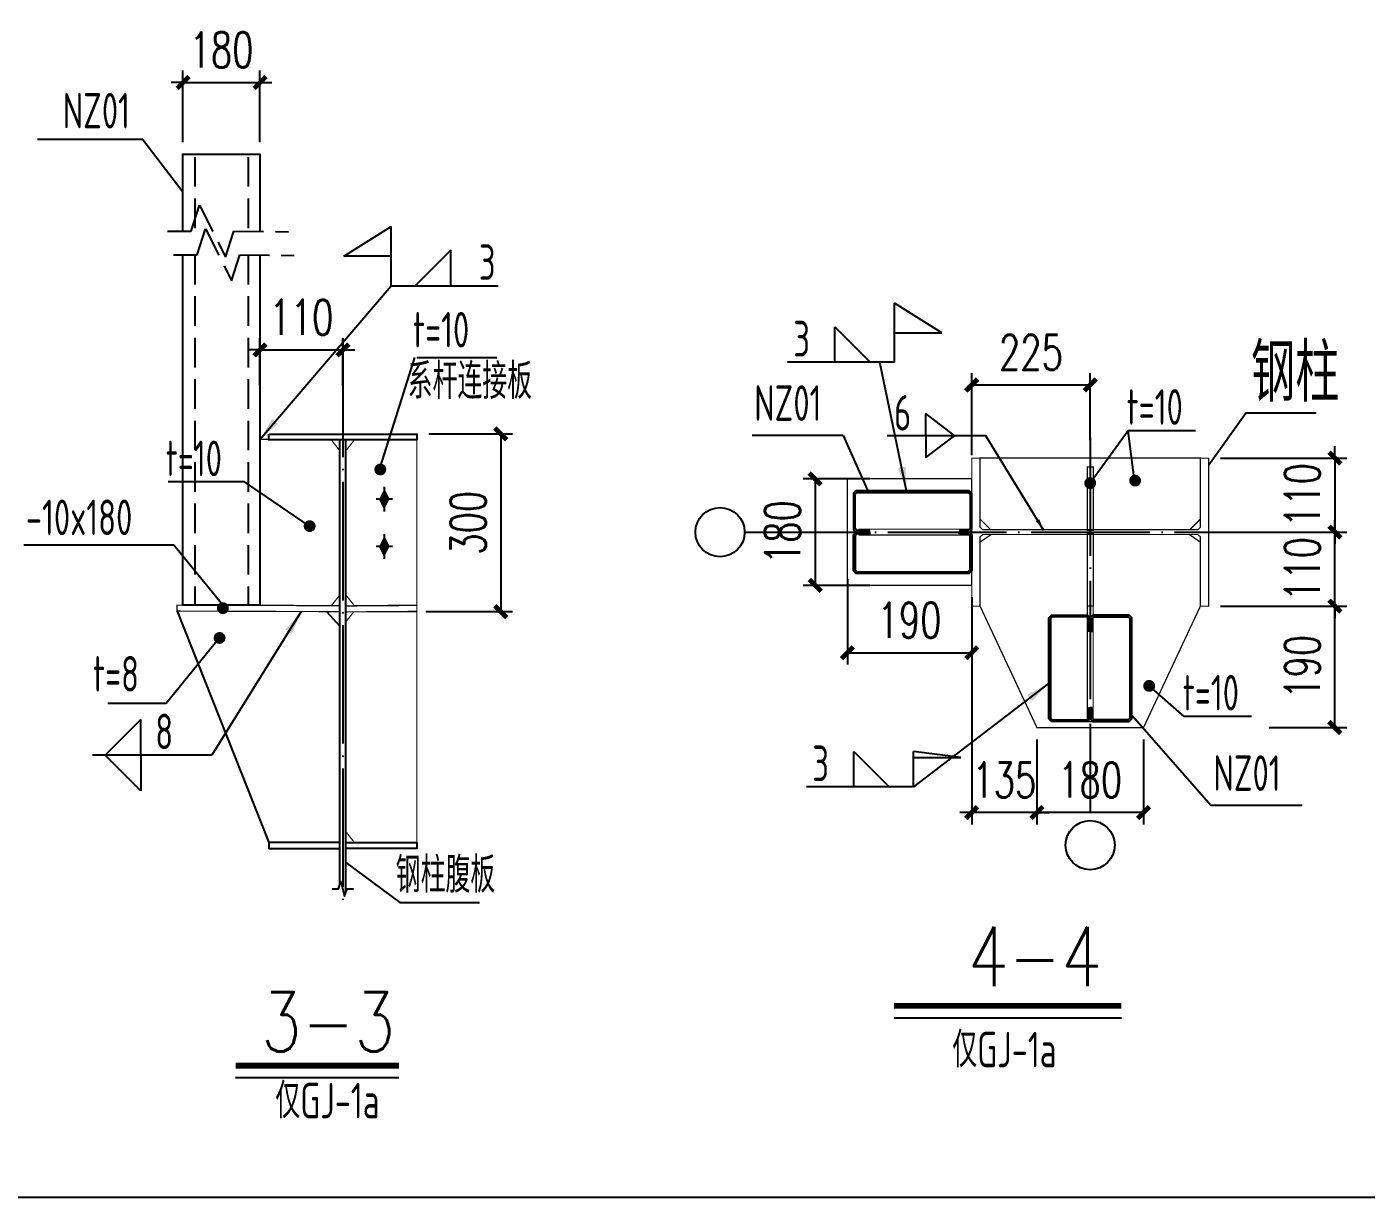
# Model space of a CAD drawing. Extents: x -33967 to 1773478, y -1022458 to -784650.
# Drawn here: x 1750000 to 1761308, y -988052 to -978169 of the extents above; entities that cross this region are included whole.
import ezdxf

# ---------------------------------------------------------------- set-up
doc = ezdxf.new("R2010")
doc.units = 0
doc.header["$LTSCALE"] = 1000
doc.header["$MEASUREMENT"] = 0
for name, pattern in [('CONTINOUS', [0]), ('DASH', [0.35, 0.25, -0.1]), ('DOTE', [2.42, 2, -0.2, 0.02, -0.2])]:
    doc.linetypes.add(name, pattern=pattern)
for name, color, linetype in [('4', 4, 'CONTINOUS'), ('AXIS', 3, 'Continuous'), ('DOTE', 1, 'DOTE'), ('GL', 150, 'Continuous'), ('GZ', 50, 'Continuous'), ('LT', 27, 'Continuous'), ('NUM', 7, 'Continuous'), ('PUB_TEXT', 7, 'Continuous'), ('PZ', 202, 'Continuous'), ('TEXT', 7, 'Continuous'), ('WELD', 7, 'Continuous')]:
    doc.layers.add(name, color=color, linetype=linetype)
doc.styles.add('_TCH_DIM_T3', font='SIMPLEX', dxfattribs={"width": 0.705882, "bigfont": 'GBCBIG'})
doc.styles.add('C', font='tssdeng.shx', dxfattribs={"height": 3, "bigfont": 'tssdchn.shx'})
doc.styles.add('SIM-TSSC', font='simplex.shx', dxfattribs={"width": 0.8, "bigfont": 'tssdchn.shx'})
doc.styles.get("Standard").update_dxf_attribs({"font": 'gbenor.shx', "bigfont": 'gbcbig.shx'})
doc.styles.add('TSSD_Dimension', font='Tssdeng.shx', dxfattribs={"width": 0.8, "bigfont": 'hztxt.shx'})
doc.styles.add('TSSD_Label', font='tssdeng.shx', dxfattribs={"width": 0.7, "bigfont": 'hztxt.shx'})
doc.styles.add('TSSD_Norm', font='tssdeng.shx', dxfattribs={"bigfont": 'hztxt.shx'})
doc.dimstyles.new('TCH_100_5', dxfattribs={"dimtxt": 297.5, "dimasz": 100, "dimexe": 100, "dimexo": 100, "dimgap": 126.25, "dimtad": 1, "dimdec": 0, "dimlfac": 0.2, "dimzin": 0, "dimdsep": 46, "dimtxsty": '_TCH_DIM_T3', "dimblk": 'ARCHTICK', "dimcen": 0.09, "dimclrd": 126, "dimclre": 126, "dimclrt": 7, "dimazin": 2, "dimtfac": 1, "dimtdec": 0, "dimtix": 1, "dimtmove": 2, "dimatfit": 3, "dimfxl": 1, "dimtolj": 1, "dimtzin": 0, "dimarcsym": 0})
doc.dimstyles.new('TSSD_10_100', dxfattribs={"dimtxt": 300, "dimasz": 100, "dimexe": 100, "dimexo": 250, "dimgap": 100, "dimtad": 1, "dimdec": 0, "dimlfac": 0.1, "dimzin": 0, "dimdsep": 46, "dimtxsty": 'TSSD_Dimension', "dimblk": 'ARCHTICK', "dimblk1": 'ARCHTICK', "dimblk2": 'ARCHTICK', "dimcen": 0, "dimdle": 100, "dimclrt": 7, "dimadec": 0, "dimazin": 0, "dimtfac": 1, "dimtdec": 0, "dimtix": 1, "dimtmove": 2, "dimatfit": 3, "dimfxl": 1, "dimtolj": 1, "dimtzin": 0, "dimarcsym": 0})
doc.dimstyles.new('TSSD_LEADER_STYLE_200.0', dxfattribs={"dimtxt": 0.18, "dimasz": 200, "dimexe": 0.18, "dimexo": 0.0625, "dimgap": 0.09, "dimtad": 0, "dimtih": 1, "dimtoh": 1, "dimdec": 4, "dimzin": 0, "dimdsep": 46, "dimtxsty": 'Standard', "dimcen": 0.09, "dimadec": 0, "dimazin": 0, "dimtfac": 1, "dimtdec": 4, "dimtofl": 0, "dimtmove": 0, "dimatfit": 3, "dimfxl": 1, "dimtolj": 1, "dimtzin": 0, "dimarcsym": 0})

# ---------------------------------------------------------------- blocks, each defined once
blk = doc.blocks.new('_WELD004')
at = {"color": 0, "linetype": 'ByBlock'}
for p, q in [((0, 1), (1, 0)), ((0, 0), (0, 1))]:
    blk.add_line(p, q, dxfattribs=at)
blk = doc.blocks.new('_ArchTick')
at = {"color": 0, "linetype": 'ByBlock', "const_width": 0.4}
blk.add_lwpolyline([(-0.5, -0.5), (0.5, 0.5)], dxfattribs=at)
blk = doc.blocks.new('*D716')
at = {"layer": 'Defpoints', "color": 0, "transparency": 16777216}
for p in [(1752669, -980897), (1751969, -981295), (1752669, -981299)]:
    blk.add_point(p, dxfattribs=at)
at = {"layer": 'GL', "color": 126, "lineweight": -2, "transparency": 16777216}
for p, q in [((1751969, -981195), (1751969, -980797)), ((1752669, -981199), (1752669, -980797)), ((1751969, -980897), (1751869, -980897)), ((1751969, -980897), (1752669, -980897)), ((1752669, -980897), (1752769, -980897))]:
    blk.add_line(p, q, dxfattribs=at)
at = {"layer": 'GL', "color": 126, "lineweight": -2, "transparency": 16777216, "xscale": 100, "yscale": 100, "zscale": 100}
blk.add_blockref('_ArchTick', (1751969, -980897), dxfattribs=at)
at = {"layer": 'GL', "color": 126, "lineweight": -2, "transparency": 16777216, "xscale": 100, "yscale": 100, "zscale": 100, "rotation": 180}
blk.add_blockref('_ArchTick', (1752669, -980897), dxfattribs=at)
at = {"layer": 'GL', "color": 7, "transparency": 16777216, "insert": (1752319, -980622), "char_height": 297.5, "attachment_point": 5, "style": '_TCH_DIM_T3'}
blk.add_mtext('\\A1;110', dxfattribs=at)
blk = doc.blocks.new('*D717')
at = {"layer": 'Defpoints', "color": 0, "transparency": 16777216}
for p in [(1751969, -978639), (1751319, -979243), (1751969, -979243)]:
    blk.add_point(p, dxfattribs=at)
at = {"layer": 'GL', "color": 126, "lineweight": -2, "transparency": 16777216}
for p, q in [((1751319, -979143), (1751319, -978539)), ((1751969, -979143), (1751969, -978539)), ((1751319, -978639), (1751219, -978639)), ((1751319, -978639), (1751969, -978639)), ((1751969, -978639), (1752069, -978639))]:
    blk.add_line(p, q, dxfattribs=at)
at = {"layer": 'GL', "color": 126, "lineweight": -2, "transparency": 16777216, "xscale": 100, "yscale": 100, "zscale": 100}
blk.add_blockref('_ArchTick', (1751319, -978639), dxfattribs=at)
at = {"layer": 'GL', "color": 126, "lineweight": -2, "transparency": 16777216, "xscale": 100, "yscale": 100, "zscale": 100, "rotation": 180}
blk.add_blockref('_ArchTick', (1751969, -978639), dxfattribs=at)
at = {"layer": 'GL', "color": 7, "transparency": 16777216, "insert": (1751644, -978364), "char_height": 297.5, "attachment_point": 5, "style": '_TCH_DIM_T3'}
blk.add_mtext('\\A1;180', dxfattribs=at)
blk = doc.blocks.new('*D718')
at = {"layer": 'Defpoints', "color": 0, "transparency": 16777216}
for p in [(1753294, -981607), (1753269, -983107), (1754002, -983107)]:
    blk.add_point(p, dxfattribs=at)
at = {"layer": 'GL', "color": 126, "lineweight": -2, "transparency": 16777216}
for p, q in [((1753394, -981607), (1754102, -981607)), ((1754002, -981607), (1754002, -983107)), ((1753369, -983107), (1754102, -983107))]:
    blk.add_line(p, q, dxfattribs=at)
at = {"layer": 'GL', "color": 126, "lineweight": -2, "transparency": 16777216, "xscale": 100, "yscale": 100, "zscale": 100}
for p, rotation in [((1754002, -981607), 90), ((1754002, -983107), 270)]:
    blk.add_blockref('_ArchTick', p, dxfattribs=dict(at, rotation=rotation))
at = {"layer": 'GL', "color": 7, "transparency": 16777216, "insert": (1753727, -982357), "char_height": 297.5, "attachment_point": 5, "rotation": 90, "style": '_TCH_DIM_T3'}
blk.add_mtext('\\A1;300', dxfattribs=at)
blk = doc.blocks.new('*D719')
at = {"layer": 'Defpoints', "color": 0, "transparency": 16777216}
for p in [(1758978, -981193), (1758978, -981760), (1757978, -981886)]:
    blk.add_point(p, dxfattribs=at)
at = {"layer": 'GL', "color": 126, "lineweight": -2, "transparency": 16777216}
for p, q in [((1757978, -981786), (1757978, -981093)), ((1758978, -981660), (1758978, -981093)), ((1757978, -981193), (1758978, -981193))]:
    blk.add_line(p, q, dxfattribs=at)
at = {"layer": 'GL', "color": 126, "lineweight": -2, "transparency": 16777216, "xscale": 100, "yscale": 100, "zscale": 100, "rotation": 180}
blk.add_blockref('_ArchTick', (1757978, -981193), dxfattribs=at)
at = {"layer": 'GL', "color": 126, "lineweight": -2, "transparency": 16777216, "xscale": 100, "yscale": 100, "zscale": 100}
blk.add_blockref('_ArchTick', (1758978, -981193), dxfattribs=at)
at = {"layer": 'GL', "color": 7, "transparency": 16777216, "insert": (1758478, -980918), "char_height": 297.5, "attachment_point": 5, "style": '_TCH_DIM_T3'}
blk.add_mtext('\\A1;225', dxfattribs=at)
blk = doc.blocks.new('*D720')
at = {"layer": 'Defpoints', "color": 0, "transparency": 16777216}
for p in [(1758528, -984086), (1759428, -984086), (1758528, -984804)]:
    blk.add_point(p, dxfattribs=at)
at = {"layer": 'GL', "color": 126, "lineweight": -2, "transparency": 16777216}
for p, q in [((1758528, -984186), (1758528, -984904)), ((1759428, -984186), (1759428, -984904)), ((1759428, -984804), (1758528, -984804))]:
    blk.add_line(p, q, dxfattribs=at)
at = {"layer": 'GL', "color": 126, "lineweight": -2, "transparency": 16777216, "xscale": 100, "yscale": 100, "zscale": 100, "rotation": 180}
blk.add_blockref('_ArchTick', (1758528, -984804), dxfattribs=at)
at = {"layer": 'GL', "color": 126, "lineweight": -2, "transparency": 16777216, "xscale": 100, "yscale": 100, "zscale": 100}
blk.add_blockref('_ArchTick', (1759428, -984804), dxfattribs=at)
at = {"layer": 'GL', "color": 7, "transparency": 16777216, "insert": (1758978, -984529), "char_height": 297.5, "attachment_point": 5, "style": '_TCH_DIM_T3'}
blk.add_mtext('\\A1;180', dxfattribs=at)
blk = doc.blocks.new('*D721')
at = {"layer": 'Defpoints', "color": 0, "transparency": 16777216}
for p in [(1757978, -982986), (1758528, -984086), (1757978, -984804)]:
    blk.add_point(p, dxfattribs=at)
at = {"layer": 'GL', "color": 126, "lineweight": -2, "transparency": 16777216}
for p, q in [((1757978, -983086), (1757978, -984904)), ((1758528, -984186), (1758528, -984904)), ((1757978, -984804), (1757878, -984804)), ((1758528, -984804), (1757978, -984804)), ((1758528, -984804), (1758628, -984804))]:
    blk.add_line(p, q, dxfattribs=at)
at = {"layer": 'GL', "color": 126, "lineweight": -2, "transparency": 16777216, "xscale": 100, "yscale": 100, "zscale": 100}
blk.add_blockref('_ArchTick', (1757978, -984804), dxfattribs=at)
at = {"layer": 'GL', "color": 126, "lineweight": -2, "transparency": 16777216, "xscale": 100, "yscale": 100, "zscale": 100, "rotation": 180}
blk.add_blockref('_ArchTick', (1758528, -984804), dxfattribs=at)
at = {"layer": 'GL', "color": 7, "transparency": 16777216, "insert": (1758253, -984529), "char_height": 297.5, "attachment_point": 5, "style": '_TCH_DIM_T3'}
blk.add_mtext('\\A1;135', dxfattribs=at)
blk = doc.blocks.new('*D722')
at = {"layer": 'Defpoints', "color": 0, "transparency": 16777216}
for p in [(1759978, -982436), (1761044, -982436), (1759978, -983061)]:
    blk.add_point(p, dxfattribs=at)
at = {"layer": 'GL', "color": 126, "lineweight": -2, "transparency": 16777216}
for p, q in [((1761044, -982436), (1761044, -982336)), ((1760078, -982436), (1761144, -982436)), ((1761044, -983061), (1761044, -982436)), ((1760078, -983061), (1761144, -983061)), ((1761044, -983061), (1761044, -983161))]:
    blk.add_line(p, q, dxfattribs=at)
at = {"layer": 'GL', "color": 126, "lineweight": -2, "transparency": 16777216, "xscale": 100, "yscale": 100, "zscale": 100}
for p, rotation in [((1761044, -982436), 270), ((1761044, -983061), 90)]:
    blk.add_blockref('_ArchTick', p, dxfattribs=dict(at, rotation=rotation))
at = {"layer": 'GL', "color": 7, "transparency": 16777216, "insert": (1760769, -982748), "char_height": 297.5, "attachment_point": 5, "rotation": 90, "style": '_TCH_DIM_T3'}
blk.add_mtext('\\A1;110', dxfattribs=at)
blk = doc.blocks.new('*D723')
at = {"layer": 'Defpoints', "color": 0, "transparency": 16777216}
for p in [(1757218, -981986), (1756656, -982886), (1757218, -982886)]:
    blk.add_point(p, dxfattribs=at)
at = {"layer": 'GL', "color": 126, "lineweight": -2, "transparency": 16777216}
for p, q in [((1757118, -981986), (1756556, -981986)), ((1756656, -981986), (1756656, -982886)), ((1757118, -982886), (1756556, -982886))]:
    blk.add_line(p, q, dxfattribs=at)
at = {"layer": 'GL', "color": 126, "lineweight": -2, "transparency": 16777216, "xscale": 100, "yscale": 100, "zscale": 100}
for p, rotation in [((1756656, -981986), 90), ((1756656, -982886), 270)]:
    blk.add_blockref('_ArchTick', p, dxfattribs=dict(at, rotation=rotation))
at = {"layer": 'GL', "color": 7, "transparency": 16777216, "insert": (1756381, -982436), "char_height": 297.5, "attachment_point": 5, "rotation": 90, "style": '_TCH_DIM_T3'}
blk.add_mtext('\\A1;180', dxfattribs=at)
blk = doc.blocks.new('*D724')
at = {"layer": 'Defpoints', "color": 0, "transparency": 16777216}
for p in [(1756928, -982732), (1757978, -982886), (1757978, -983454)]:
    blk.add_point(p, dxfattribs=at)
at = {"layer": 'GL', "color": 126, "lineweight": -2, "transparency": 16777216}
for p, q in [((1756928, -982832), (1756928, -983554)), ((1757978, -982986), (1757978, -983554)), ((1756928, -983454), (1757978, -983454))]:
    blk.add_line(p, q, dxfattribs=at)
at = {"layer": 'GL', "color": 126, "lineweight": -2, "transparency": 16777216, "xscale": 100, "yscale": 100, "zscale": 100, "rotation": 180}
blk.add_blockref('_ArchTick', (1756928, -983454), dxfattribs=at)
at = {"layer": 'GL', "color": 126, "lineweight": -2, "transparency": 16777216, "xscale": 100, "yscale": 100, "zscale": 100}
blk.add_blockref('_ArchTick', (1757978, -983454), dxfattribs=at)
at = {"layer": 'GL', "color": 7, "transparency": 16777216, "insert": (1757453, -983179), "char_height": 297.5, "attachment_point": 5, "style": '_TCH_DIM_T3'}
blk.add_mtext('\\A1;190', dxfattribs=at)
blk = doc.blocks.new('*D725')
at = {"layer": 'Defpoints', "color": 0, "transparency": 16777216}
for p in [(1759978, -981811), (1759978, -982436), (1761044, -982436)]:
    blk.add_point(p, dxfattribs=at)
at = {"layer": 'GL', "color": 126, "lineweight": -2, "transparency": 16777216}
for p, q in [((1761044, -981811), (1761044, -981711)), ((1760078, -981811), (1761144, -981811)), ((1761044, -981811), (1761044, -982436)), ((1760078, -982436), (1761144, -982436)), ((1761044, -982436), (1761044, -982536))]:
    blk.add_line(p, q, dxfattribs=at)
at = {"layer": 'GL', "color": 126, "lineweight": -2, "transparency": 16777216, "xscale": 100, "yscale": 100, "zscale": 100}
for p, rotation in [((1761044, -981811), 270), ((1761044, -982436), 90)]:
    blk.add_blockref('_ArchTick', p, dxfattribs=dict(at, rotation=rotation))
at = {"layer": 'GL', "color": 7, "transparency": 16777216, "insert": (1760769, -982123), "char_height": 297.5, "attachment_point": 5, "rotation": 90, "style": '_TCH_DIM_T3'}
blk.add_mtext('\\A1;110', dxfattribs=at)
blk = doc.blocks.new('*D726')
at = {"layer": 'Defpoints', "color": 0, "transparency": 16777216}
for p in [(1759978, -983061), (1761044, -983061), (1760388, -984086)]:
    blk.add_point(p, dxfattribs=at)
at = {"layer": 'GL', "color": 126, "lineweight": -2, "transparency": 16777216}
for p, q in [((1760078, -983061), (1761144, -983061)), ((1761044, -984086), (1761044, -983061)), ((1760488, -984086), (1761144, -984086))]:
    blk.add_line(p, q, dxfattribs=at)
at = {"layer": 'GL', "color": 126, "lineweight": -2, "transparency": 16777216, "xscale": 100, "yscale": 100, "zscale": 100}
for p, rotation in [((1761044, -983061), 90), ((1761044, -984086), 270)]:
    blk.add_blockref('_ArchTick', p, dxfattribs=dict(at, rotation=rotation))
at = {"layer": 'GL', "color": 7, "transparency": 16777216, "insert": (1760769, -983573), "char_height": 297.5, "attachment_point": 5, "rotation": 90, "style": '_TCH_DIM_T3'}
blk.add_mtext('\\A1;190', dxfattribs=at)

msp = doc.modelspace()

# ---------------------------------------------------------------- hatches: boundary and pattern name
for points in [[(1753018.8, -982087.1), (1753053.9, -982157.3), (1753018.8, -982227.5), (1752983.7, -982157.3)], [(1753018.8, -982487.1), (1753053.9, -982557.3), (1753018.8, -982627.5), (1752983.7, -982557.3)]]:
    msp.add_hatch(color=256).paths.add_polyline_path(points)
at = {"layer": 'AXIS'}
h = msp.add_hatch(color=256, dxfattribs=at)
h.paths.add_polyline_path([(1752675.8, -980106), (1753075.8, -979856), (1753075.8, -980106)], flags=16)
edge = h.paths.add_edge_path()
edge.add_line((1752675.8, -980106), (1753075.8, -979856))
edge.add_line((1753075.8, -980106), (1752675.8, -980106))
edge.add_line((1753075.8, -980356), (1753075.8, -979856))
h = msp.add_hatch(color=256, dxfattribs=at)
h.paths.add_polyline_path([(1757725.5, -980752.1), (1757325.5, -980502.1), (1757325.5, -980752.1)], flags=16)
edge = h.paths.add_edge_path()
edge.add_line((1757725.5, -980752.1), (1757325.5, -980502.1))
edge.add_line((1757325.5, -980752.1), (1757725.5, -980752.1))
edge.add_line((1757325.5, -981002.1), (1757325.5, -980502.1))
h = msp.add_hatch(color=256, dxfattribs=at)
h.paths.add_polyline_path([(1757886.2, -984337.9), (1757486.2, -984087.9), (1757486.2, -984337.9)], flags=16)
edge = h.paths.add_edge_path()
edge.add_line((1757886.2, -984337.9), (1757486.2, -984087.9))
edge.add_line((1757486.2, -984337.9), (1757886.2, -984337.9))
edge.add_line((1757486.2, -984587.9), (1757486.2, -984087.9))

# ---------------------------------------------------------------- linework, layer by layer
for p, q in [((1753018.8, -982087.1), (1752983.7, -982157.3)), ((1753018.8, -982052), (1753018.8, -982262.6)), ((1753018.8, -982087.1), (1753053.9, -982157.3)), ((1753089, -982157.3), (1752948.6, -982157.3)), ((1753018.8, -982227.5), (1752983.7, -982157.3)), ((1753018.8, -982227.5), (1753053.9, -982157.3)), ((1753018.8, -982452), (1753018.8, -982662.6)), ((1753089, -982557.3), (1752948.6, -982557.3)), ((1753018.8, -982487.1), (1752983.7, -982557.3)), ((1753018.8, -982627.5), (1752983.7, -982557.3)), ((1753018.8, -982487.1), (1753053.9, -982557.3)), ((1753018.8, -982627.5), (1753053.9, -982557.3))]:
    msp.add_line(p, q)
at = {"layer": '4', "color": 8, "linetype": 'DASH', "const_width": 10}
msp.add_lwpolyline([(1757978.4, -982410.8), (1757978.4, -982460.8), (1757028.4, -982460.8), (1757028.4, -982410.8)], close=True, dxfattribs=at)
at = {"layer": 'AXIS'}
for p, q in [((1750978.7, -979120.5), (1750091, -979120.5)), ((1750978.7, -979120.5), (1751319, -979563.8)), ((1752675.8, -980106), (1753075.8, -979856)), ((1753075.8, -980356), (1753075.8, -979856)), ((1753579.9, -980056), (1753279.9, -980356)), ((1753579.9, -980356), (1753579.9, -980056)), ((1753075.8, -980106), (1752675.8, -980106)), ((1753075.8, -980356), (1753979.9, -980356)), ((1757325.5, -981002.1, -11306.8), (1757325.5, -980502.1, -11306.8)), ((1757725.5, -980752.1, -11306.8), (1757325.5, -980502.1, -11306.8)), ((1756821.4, -980702.1, -11306.8), (1757121.4, -981002.1, -11306.8)), ((1756821.4, -981002.1, -11306.8), (1756821.4, -980702.1, -11306.8)), ((1757325.5, -980752.1, -11306.8), (1757725.5, -980752.1, -11306.8)), ((1752987.1, -981882.2), (1753275.4, -980960.9)), ((1753293.8, -980960.9), (1753967.8, -980960.9)), ((1757325.5, -981002.1, -11306.8), (1756421.4, -981002.1, -11306.8)), ((1760294.9, -981427.8), (1759978.4, -981871)), ((1760294.9, -981427.8), (1760885.6, -981427.8)), ((1756892, -981618.9), (1756124, -981618.9)), ((1756892, -981618.9), (1757105.8, -982100.9)), ((1759298.1, -981580.4), (1758978.4, -982022.1)), ((1759865.9, -981580.4), (1759298.1, -981580.4)), ((1759351.8, -982000.7), (1759298.1, -981580.4)), ((1751837.6, -982010.5), (1751193.1, -982010.5)), ((1752388.4, -982385.2), (1751837.6, -982010.5)), ((1751241.7, -982545.1), (1749975.7, -982545.1)), ((1751655.8, -983052.5), (1751241.7, -982545.1)), ((1751628, -983329.6), (1751176.6, -983882.6)), ((1759772, -983993.5), (1759476.2, -983734.3)), ((1751176.6, -983882.6), (1750685.6, -983882.6)), ((1759313.4, -983961.7), (1760000.8, -984743)), ((1760339.8, -983993.5), (1759772, -983993.5)), ((1751561.8, -984319.2), (1750554.2, -984319.2)), ((1756982.1, -984287.9, -5653.4), (1757282.1, -984587.9, -5653.4)), ((1756982.1, -984587.9, -5653.4), (1756982.1, -984287.9, -5653.4)), ((1757486.2, -984587.9, -5653.4), (1757486.2, -984287.9, -5653.4)), ((1757886.2, -984337.9, -5653.4), (1757486.2, -984287.9, -5653.4)), ((1757486.2, -984337.9, -5653.4), (1757886.2, -984337.9, -5653.4)), ((1757486.2, -984587.9, -5653.4), (1756582.1, -984587.9, -5653.4)), ((1760768.8, -984743), (1760000.8, -984743)), ((1752693.8, -985224.6), (1753148.6, -985564.1)), ((1753148.6, -985564.1), (1753822.6, -985564.1)), ((1735443.2, -988051.7), (1761578.7, -988051.7))]:
    msp.add_line(p, q, dxfattribs=at)
for points in [[(1757589.2, -981621.6), (1757589.2, -981437.8), (1757832.1, -981621.6), (1757589.2, -981621.6)], [(1757589.2, -981621.6), (1757589.2, -981805.5), (1757832.1, -981621.6), (1757589.2, -981621.6)]]:
    msp.add_lwpolyline(points, close=True, dxfattribs=at)
at = {"layer": 'AXIS', "const_width": 50}
for points in [[(1753009.9, -981909.3, -1), (1752960.1, -981905, -1)], [(1758953.4, -982022.1, -1), (1759003.4, -982022.1, -1)], [(1759332.2, -982000.7, -1), (1759382.2, -982000.7, -1)], [(1752413.4, -982385.2, -1), (1752363.4, -982385.2, -1)], [(1751680.8, -983077.5, -1), (1751630.8, -983077.5, -1)], [(1751603, -983329.6, 1), (1751653, -983329.6, 1)], [(1759451.2, -983734.3, -1), (1759501.2, -983734.3, -1)]]:
    msp.add_lwpolyline(points, format="xyb", close=True, dxfattribs=at)
at = {"layer": 'AXIS'}
for centre in [(1755852.8, -982435.8), (1758978.4, -985078.7)]:
    msp.add_circle(centre, 207.7, dxfattribs=at)
at = {"layer": 'DOTE', "color": 1, "linetype": 'DOTE', "ltscale": 0.5}
for p, q in [((1752668.8, -980801.9), (1752668.8, -985564.2)), ((1758978.4, -981635.8), (1758978.4, -984796)), ((1756060.6, -982435.8), (1760365.9, -982435.8))]:
    msp.add_line(p, q, dxfattribs=at)
at = {"layer": 'GZ'}
for p, q in [((1752643.8, -985409.9), (1752643.8, -981657.3)), ((1752693.8, -985478), (1752693.8, -981657.3))]:
    msp.add_line(p, q, dxfattribs=at)
msp.add_lwpolyline([(1752043.8, -981607.3), (1753293.8, -981607.3), (1753293.8, -981657.3), (1752043.8, -981657.3)], close=True, dxfattribs=at)
at = {"layer": 'GZ', "const_width": 10}
msp.add_lwpolyline([(1757978.4, -981810.8), (1757978.4, -983060.8), (1758048.4, -983060.8), (1758048.4, -982475.1), (1758073.4, -982455.8), (1759885.2, -982455.8), (1759908.4, -982475.1), (1759908.4, -983060.8), (1759978.4, -983060.8), (1759978.4, -981810.8), (1759908.4, -981810.8), (1759908.4, -982395.8), (1759886, -982415.8), (1758073.4, -982415.8), (1758048.4, -982395.8), (1758048.4, -981810.8), (1757978.4, -981810.8)], close=True, dxfattribs=at)
at = {"layer": 'GZ'}
msp.add_lwpolyline([(1752578.8, -985447.4), (1752631.8, -985447.4), (1752631.8, -985447.4), (1752651.8, -985384.9), (1752681.4, -985509.8), (1752705.8, -985447.4), (1752705.8, -985447.4), (1752758.8, -985447.4)], dxfattribs=at)
at = {"layer": 'LT', "color": 8, "linetype": 'DASH'}
for p, q in [((1751419, -979268.4), (1751419, -979894.7)), ((1751869, -979268.4), (1751869, -979894.7)), ((1751419, -980094.7), (1751419, -983052.5)), ((1751869, -980094.7), (1751869, -983052.5))]:
    msp.add_line(p, q, dxfattribs=at)
at = {"layer": 'LT'}
for points in [[(1751319, -979894.7), (1751319, -979243.4), (1751969, -979243.4), (1751969, -979894.7)], [(1751969, -980094.7), (1751969, -983052.5), (1751319, -983052.5), (1751319, -980094.7)]]:
    msp.add_lwpolyline(points, dxfattribs=at)
at = {"layer": 'LT', "color": 8, "linetype": 'DASH'}
for points in [[(1751189, -979894.7), (1751389, -979894.7), (1751459, -979674.7), (1751679, -980114.7), (1751749, -979894.7), (1752208.8, -979899.5)], [(1751239, -980094.7), (1751439, -980094.7), (1751509, -979874.7), (1751729, -980314.7), (1751799, -980094.7), (1752258.8, -980099.5)]]:
    msp.add_lwpolyline(points, dxfattribs=at)
at = {"layer": 'LT'}
for points in [[(1757875.6, -982420.9), (1757875.6, -982435.9), (1757955.9, -982435.9), (1757978.4, -982413.4), (1757978.4, -982108.4), (1757955.9, -982085.9), (1757000.9, -982085.9), (1756978.4, -982108.4), (1756978.4, -982413.4), (1757000.9, -982435.9), (1757115, -982435.9), (1757115, -982420.9), (1757008.4, -982420.9), (1756993.4, -982405.9), (1756993.4, -982115.9), (1757008.4, -982100.9), (1757948.4, -982100.9), (1757963.4, -982115.9), (1757963.4, -982405.9), (1757948.4, -982420.9), (1757875.6, -982420.9)], [(1757875.6, -982450.9), (1757875.6, -982435.9), (1757955.9, -982435.9), (1757978.4, -982458.4), (1757978.4, -982763.4), (1757955.9, -982785.9), (1757000.9, -982785.9), (1756978.4, -982763.4), (1756978.4, -982458.4), (1757000.9, -982435.9), (1757115, -982435.9), (1757115, -982450.9), (1757008.4, -982450.9), (1756993.4, -982465.9), (1756993.4, -982755.9), (1757008.4, -982770.9), (1757948.4, -982770.9), (1757963.4, -982755.9), (1757963.4, -982465.9), (1757948.4, -982450.9), (1757875.6, -982450.9)], [(1758963.4, -983918.1), (1758978.4, -983918.1), (1758978.4, -984013.7), (1758955.9, -984036.2), (1758650.9, -984036.2), (1758628.4, -984013.7), (1758628.4, -983158.3), (1758650.9, -983135.8), (1758955.9, -983135.8), (1758978.4, -983158.3), (1758978.4, -983272.4), (1758963.4, -983272.4), (1758963.4, -983165.8), (1758948.4, -983150.8), (1758658.4, -983150.8), (1758643.4, -983165.8), (1758643.4, -984006.2), (1758658.4, -984021.2), (1758948.4, -984021.2), (1758963.4, -984006.2), (1758963.4, -983918.1)], [(1758993.4, -983918.1), (1758978.4, -983918.1), (1758978.4, -984013.7), (1759000.9, -984036.2), (1759305.9, -984036.2), (1759328.4, -984013.7), (1759328.4, -983158.3), (1759305.9, -983135.8), (1759000.9, -983135.8), (1758978.4, -983158.3), (1758978.4, -983272.4), (1758993.4, -983272.4), (1758993.4, -983165.8), (1759008.4, -983150.8), (1759298.4, -983150.8), (1759313.4, -983165.8), (1759313.4, -984006.2), (1759298.4, -984021.2), (1759008.4, -984021.2), (1758993.4, -984006.2), (1758993.4, -983918.1)]]:
    msp.add_lwpolyline(points, close=True, dxfattribs=at)
at = {"layer": 'NUM', "color": 3, "const_width": 50}
for points in [[(1757322.8, -986435.9), (1759241.9, -986435.9)], [(1751763.2, -986941.2), (1753141.6, -986941.2)]]:
    msp.add_lwpolyline(points, dxfattribs=at)
at = {"layer": 'NUM', "color": 3}
for points in [[(1757322.8, -986535.9), (1759241.9, -986535.9)], [(1751763.2, -987041.2), (1753141.6, -987041.2)]]:
    msp.add_lwpolyline(points, dxfattribs=at)
at = {"layer": 'PZ'}
for p, q in [((1751269, -983102.5), (1752043.8, -985057.3)), ((1752530.2, -983107.3), (1752643.8, -983230))]:
    msp.add_line(p, q, dxfattribs=at)
for points, const_width in [([(1751981.5, -981652.5), (1752571.5, -981657.3), (1752643.8, -981748.8), (1752643.8, -982965.8), (1752571.5, -983057.3), (1751969, -983052.5), (1751969, -981652.5)], 10), ([(1753293.8, -981652.5), (1752766.1, -981657.3), (1752693.8, -981748.8), (1752693.8, -982965.8), (1752766.1, -983057.3), (1753293.8, -983052.5), (1753293.8, -981652.5)], 10), ([(1758048.4, -981810.8), (1758048.4, -982325.4), (1758138.8, -982415.8), (1759819.4, -982415.8), (1759908.4, -982326.7), (1759908.4, -981810.8), (1758048.4, -981810.8)], 11.2), ([(1758141.8, -982455.8), (1758048.4, -982520.5), (1758048.4, -983060.8), (1758528.4, -984086.2), (1758978.4, -984086.2)], 11.2), ([(1759815.1, -982455.8), (1759908.4, -982520.5), (1759908.4, -983060.8), (1759428.4, -984086.2), (1758978.4, -984086.2)], 11.2), ([(1753293.8, -985061.3), (1752766.1, -985056.5), (1752693.8, -984965), (1752693.8, -983193.7), (1752760.8, -983109), (1753293.8, -983107), (1753293.8, -985061.3)], 10)]:
    msp.add_lwpolyline(points, dxfattribs=dict(at, const_width=const_width))
for points, const_width in [([(1758953.4, -982420.8), (1759003.4, -982420.8), (1759003.4, -981885.8), (1758953.4, -981885.8)], 11.2), ([(1757978.4, -982885.8), (1756928.4, -982885.8), (1756928.4, -981985.8), (1757978.4, -981985.8)], 11.2), ([(1758953.4, -982450.8), (1759003.4, -982450.8), (1759003.4, -983060.9), (1758953.4, -983060.9)], 11.2), ([(1751269, -983052.5), (1752643.8, -983057.3), (1752643.8, -983107.3), (1751269, -983102.5)], 10), ([(1753293.8, -983054.8), (1752693.8, -983059.6), (1752693.8, -983109.6), (1753293.8, -983104.8)], 10)]:
    msp.add_lwpolyline(points, close=True, dxfattribs=dict(at, const_width=const_width))
at = {"layer": 'PZ', "color": 8, "linetype": 'DASH', "const_width": 10}
msp.add_lwpolyline([(1758953.4, -982450.8), (1759003.4, -982450.8), (1759003.4, -984036.2), (1758953.4, -984036.2)], close=True, dxfattribs=at)
at = {"layer": 'PZ'}
for points in [[(1752643.8, -985057.3), (1752043.8, -985057.3), (1752043.8, -985107.3), (1752643.8, -985107.3)], [(1752693.8, -985057.3), (1753293.8, -985057.3), (1753293.8, -985107.3), (1752693.8, -985107.3)]]:
    msp.add_lwpolyline(points, dxfattribs=at)

# ---------------------------------------------------------------- block references
at = {"layer": 'AXIS', "xscale": -300, "yscale": 300, "zscale": 300}
msp.add_blockref('_WELD004', (1750961.8, -984319.2), dxfattribs=at)
at = {"layer": 'AXIS', "xscale": 300, "yscale": 300, "zscale": 300, "rotation": 180}
msp.add_blockref('_WELD004', (1750961.8, -984319.2), dxfattribs=at)

# ---------------------------------------------------------------- texts
at = {"layer": 'PUB_TEXT'}
for s, height, style, width, p in [('钢柱', 490, 'C', 0.8, (1760336.5, -981334.5)), ('6', 300, 'TSSD_Dimension', 0.7, (1757321.8, -981578.2))]:
    msp.add_text(s, height=height, dxfattribs=dict(at, style=style, width=width)).set_placement(p)
at = {"layer": 'PUB_TEXT', "linetype": 'ByBlock', "transparency": 16777216, "style": 'SIM-TSSC', "width": 0.8}
for s, p in [('4-4', (1757944.9, -986268.3)), ('3-3', (1751978.4, -986820.1))]:
    msp.add_text(s, height=500, dxfattribs=at).set_placement(p)
at = {"layer": 'TEXT', "width": 0.7}
for s, style, p in [('NZ01', 'TSSD_Norm', (1750303.5, -979027)), ('NZ01', 'TSSD_Norm', (1756141.3, -981496.5)), ('t=10', 'TSSD_Norm', (1759285, -981529)), ('t=10', 'TSSD_Norm', (1751172.6, -981963)), ('-10x180', 'TSSD_Norm', (1749992.6, -982461)), ('t=8', 'TSSD_Norm', (1750558.6, -983782.1)), ('t=10', 'TSSD_Norm', (1759758.9, -983942.1)), ('8', 'TSSD_Label', (1751084.8, -984269.2)), ('NZ01', 'TSSD_Norm', (1760018.1, -984620.7)), ('钢柱腹板', 'TSSD_Norm', (1753115.1, -985480)), ('仅GJ-1a', 'TSSD_Norm', (1757814, -986954.8)), ('仅GJ-1a', 'TSSD_Norm', (1752098.8, -987386.1))]:
    msp.add_text(s, height=300, dxfattribs=dict(at, style=style)).set_placement(p)
at = {"layer": 'TEXT', "style": 'TSSD_Norm', "width": 0.7}
for s, p in [('3', (1753816.8, -980306)), ('t=10', (1753260.3, -980876.8)), ('系杆连接板', (1753216.2, -981311.6))]:
    msp.add_text(s, height=300, rotation=360, dxfattribs=at).set_placement(p)
at = {"layer": 'WELD', "style": 'TSSD_Label', "width": 0.7}
for p in [(1756471.4, -980952.1, -11306.8), (1756632.1, -984537.9, -5653.4)]:
    msp.add_text('3', height=300, dxfattribs=at).set_placement(p)

# ---------------------------------------------------------------- dimensions: what is measured, and where the dimension line sits
at = {"layer": 'GL'}
for base, p1, p2, text, picture, middle in [((1751969, -978639.1), (1751319, -979243.4), (1751969, -979243.4), '180', '*D717', (1751644, -978364.1)), ((1752668.8, -980897.1), (1751969, -981294.7), (1752668.8, -981299.5), '110', '*D716', (1752318.9, -980622.1)), ((1758978.4, -981193.3), (1757978.4, -981885.8), (1758978.4, -981759.9), '225', '*D719', (1758478.4, -980918.3)), ((1757978.4, -983453.7), (1756928.4, -982732.3), (1757978.4, -982885.8), '190', '*D724', (1757453.4, -983178.7)), ((1757978.4, -984803.9), (1758528.4, -984086.2), (1757978.4, -982985.8), '135', '*D721', (1758253.4, -984528.9))]:
    dim = msp.add_linear_dim(base=base, p1=p1, p2=p2, text=text, dimstyle='TCH_100_5', dxfattribs=at)
    dim.commit()
    dim.dimension.update_dxf_attribs({"geometry": picture, "text_midpoint": middle})
for base, p1, p2, picture, middle in [((1754002.2, -983107.3), (1753293.8, -981607.3), (1753268.8, -983107.3), '*D718', (1753727.2, -982357.3)), ((1756655.8, -982885.8), (1757217.7, -981985.8), (1757217.7, -982885.8), '*D723', (1756380.8, -982435.8))]:
    dim = msp.add_linear_dim(base=base, p1=p1, p2=p2, angle=90, dimstyle='TCH_100_5', dxfattribs=at)
    dim.commit()
    dim.dimension.update_dxf_attribs({"geometry": picture, "text_midpoint": middle})
for base, p1, p2, angle, text, picture, middle in [((1761044.2, -982435.8), (1759978.4, -981810.8), (1759978.4, -982435.8), 270, '110', '*D725', (1760769.2, -982123.3)), ((1761044.2, -982435.8), (1759978.4, -983060.8), (1759978.4, -982435.8), 90, '110', '*D722', (1760769.2, -982748.3)), ((1761044.2, -983060.8), (1760388.1, -984086.2), (1759978.4, -983060.8), 270, '190', '*D726', (1760769.2, -983573.5))]:
    dim = msp.add_linear_dim(base=base, p1=p1, p2=p2, angle=angle, text=text, dimstyle='TCH_100_5', dxfattribs=at)
    dim.commit()
    dim.dimension.update_dxf_attribs({"geometry": picture, "text_midpoint": middle})
dim = msp.add_linear_dim(base=(1758528.4, -984803.9), p1=(1759428.4, -984086.2), p2=(1758528.4, -984086.2), dimstyle='TCH_100_5', dxfattribs=at)
dim.commit()
dim.dimension.update_dxf_attribs({"geometry": '*D720', "text_midpoint": (1758978.4, -984528.9)})

# ---------------------------------------------------------------- leaders
at = {"layer": 'AXIS'}
for points, dimstyle in [([(1751969, -981652.5), (1753075.8, -980356)], 'TSSD_LEADER_STYLE_200.0'), ([(1757428.4, -982085.9, -5653.4), (1757201.1, -981002.1, -5653.4)], 'TSSD_LEADER_STYLE_200.0'), ([(1758586.2, -982420.8), (1758096.7, -981621.6), (1757264.5, -981621.6)], 'TSSD_10_100'), ([(1752316.7, -983107.3), (1751561.8, -984319.2)], 'TSSD_LEADER_STYLE_200.0'), ([(1758625.6, -983714.8), (1757486.2, -984587.9)], 'TSSD_LEADER_STYLE_200.0')]:
    msp.add_leader(points, dimstyle=dimstyle, dxfattribs=at)

doc.saveas('drawing.dxf')
